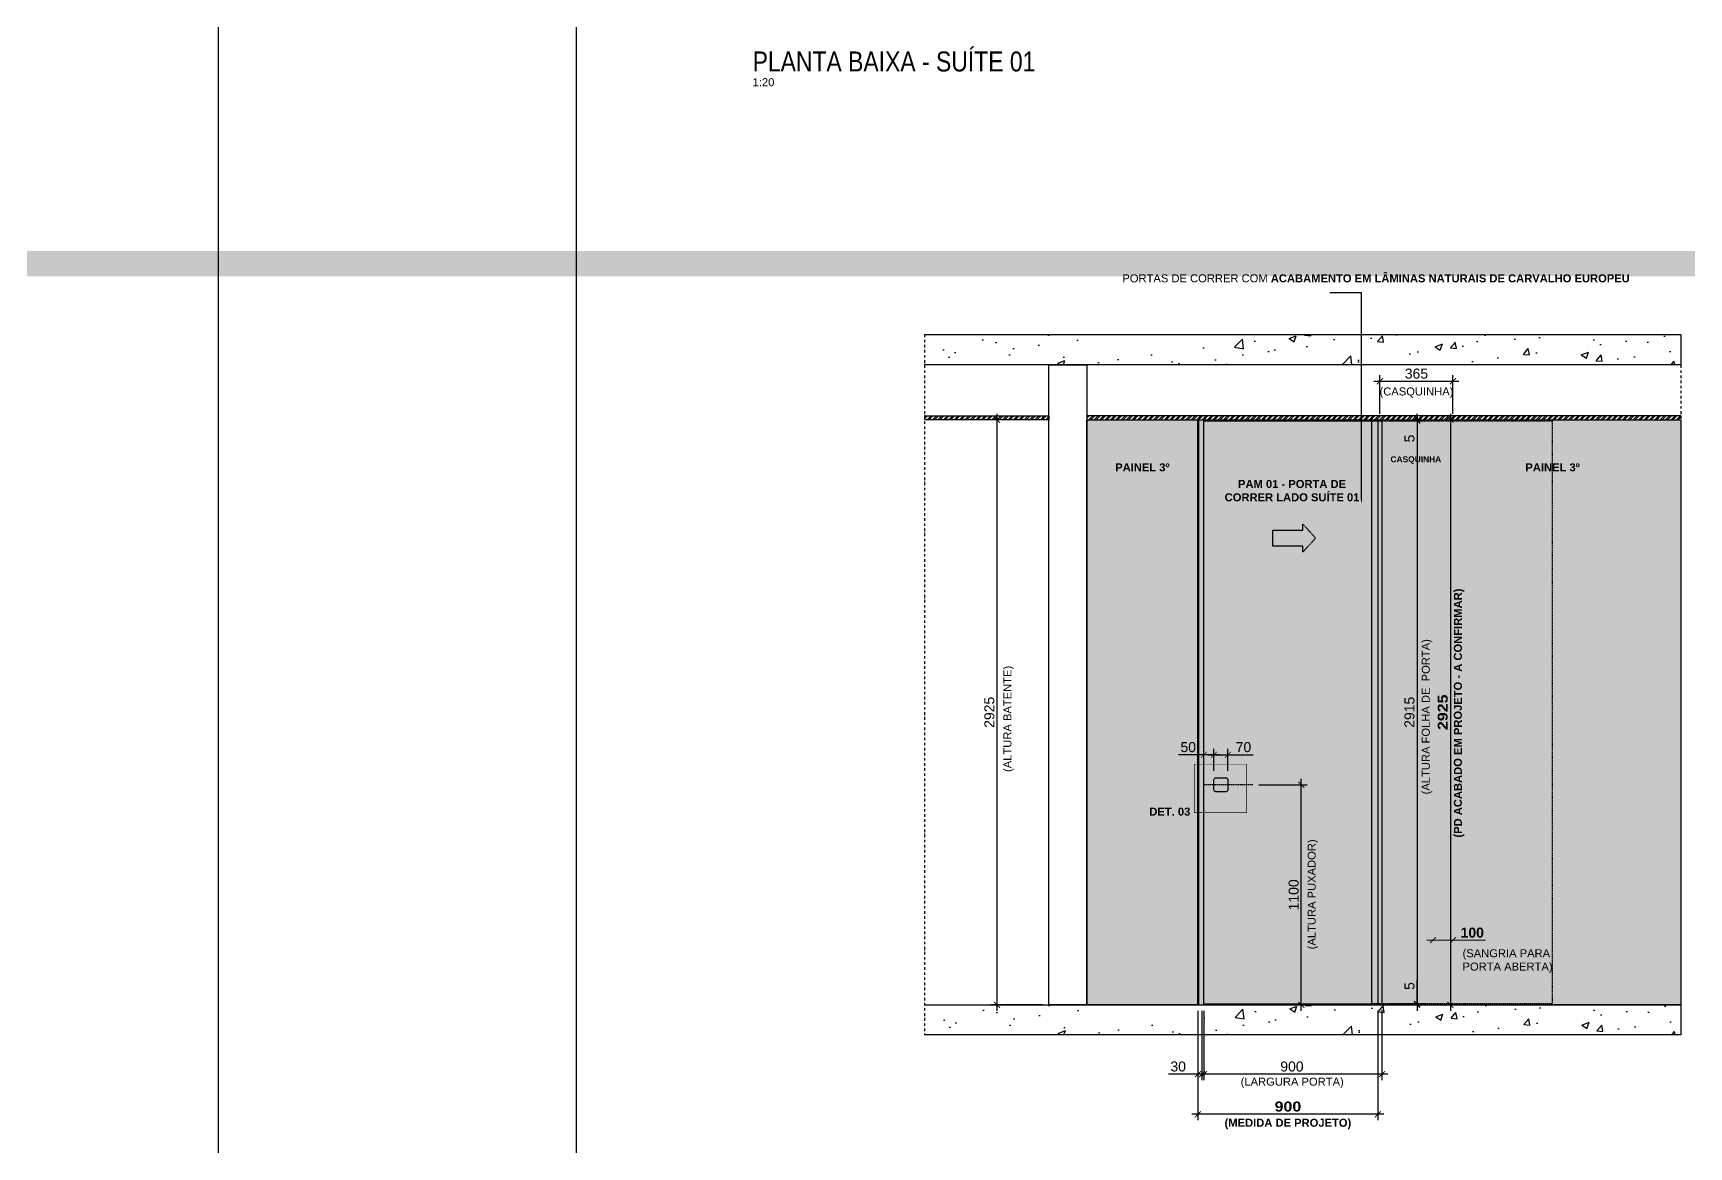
# Model space of a CAD drawing. Header units: millimetres. Extents: x -63251 to 507826, y 5339 to 217512.
# Drawn here: x 195213 to 203489, y 84765 to 90332 of the extents above; entities that cross this region are included whole.
import ezdxf
from ezdxf import colors
from ezdxf.entities.mleader import LeaderData, LeaderLine
from ezdxf.math import Vec2, Vec3

# ---------------------------------------------------------------- set-up
doc = ezdxf.new("R2010")
doc.units = ezdxf.units.MM
doc.header["$PDMODE"] = 3
doc.linetypes.add('TRAÇO 1-1', pattern=[9.525, 6.35, -3.175])
doc.linetypes.add('TRAÇO E PONTO 1-1', pattern=[25.4, 12.7, -6.35, 0, -6.35])
doc.layers.add('ARQ-COTA', color=12, linetype='Continuous', lineweight=9)
for name, color, linetype in [('COTAS', 9, 'Continuous'), ('DETALHE', 10, 'Continuous'), ('GESSO', 1, 'Continuous'), ('HACHURA', 21, 'Continuous'), ('MARCENARIA', 4, 'Continuous'), ('MARCENARIA . M', 4, 'Continuous'), ('PAREDE', 94, 'Continuous'), ('PROJEÇÃO', 8, 'Continuous'), ('TEXTO', 105, 'Continuous'), ('TEXTO TRAÇO PONTO', 105, 'TRAÇO E PONTO 1-1')]:
    doc.layers.add(name, color=color, linetype=linetype)
doc.styles.add('1-1', font='arial.ttf', dxfattribs={"height": 0.2})
doc.styles.add('MEDIDA OFICIAL', font='ariblk.ttf')
doc.styles.add('PADRÃO', font='arial.ttf')
doc.styles.add('PADRÃO NEGRITO', font='arialbd.ttf')
doc.styles.add('TITULO', font='swissck.ttf')
doc.dimstyles.new('1-20', dxfattribs={"dimscale": 20, "dimtxt": 2.5, "dimasz": 1.5, "dimexe": 1.5, "dimexo": 1.5, "dimtad": 1, "dimtxsty": 'PADRÃO', "dimblk": 'ARCHTICK', "dimcen": 2.5, "dimdle": 1.5, "dimclrd": 9, "dimclre": 9, "dimclrt": 6, "dimadec": 0, "dimazin": 0, "dimtfac": 1, "dimtmove": 0, "dimatfit": 3, "dimfxl": 1.25, "dimlwd": -1, "dimlwe": -1, "dimarcsym": 0})
doc.dimstyles.new('1-20 AZUL', dxfattribs={"dimscale": 20, "dimtxt": 2.5, "dimasz": 1.5, "dimexe": 1.5, "dimexo": 1.5, "dimtad": 1, "dimtxsty": 'PADRÃO NEGRITO', "dimblk": 'ARCHTICK', "dimcen": 2.5, "dimdle": 1.5, "dimclrd": 9, "dimclre": 9, "dimclrt": 170, "dimadec": 0, "dimazin": 0, "dimtfac": 1, "dimtmove": 0, "dimatfit": 3, "dimfxl": 1.25, "dimlwd": -1, "dimlwe": -1, "dimarcsym": 0})
doc.dimstyles.new('Med. Ofic.1-20', dxfattribs={"dimscale": 20, "dimtxt": 2.5, "dimasz": 1.5, "dimexe": 1.5, "dimexo": 1.5, "dimtad": 1, "dimtxsty": 'MEDIDA OFICIAL', "dimblk": 'ARCHTICK', "dimcen": 2.5, "dimdle": 1.5, "dimclrd": 9, "dimclre": 9, "dimclrt": 10, "dimadec": 0, "dimazin": 0, "dimtfac": 1, "dimtmove": 0, "dimatfit": 3, "dimfxl": 1.25, "dimlwd": -1, "dimlwe": -1, "dimarcsym": 0})
pattern_1 = [(45, (-84068.155, 22222.918), (-13.4703842, 13.4703842), []), (45, (-84059.175, 22222.918), (-13.4703842, 13.4703842), [])]

# ---------------------------------------------------------------- blocks, each defined once
blk = doc.blocks.new('_ArchTick')
at = {"color": 0, "linetype": 'ByBlock', "const_width": 0.15}
blk.add_lwpolyline([(-0.5, -0.5), (0.5, 0.5)], dxfattribs=at)
blk = doc.blocks.new('*D2224')
at = {"layer": 'Defpoints', "color": 0, "transparency": 16777216}
for p in [(201965.2, 85479.6), (201965.2, 85474.6), (202130.9, 85479.6)]:
    blk.add_point(p, dxfattribs=at)
at = {"layer": 'MARCENARIA . M', "color": 9, "transparency": 16777216}
for p, q in [((202130.9, 85479.6), (202130.9, 85597.8)), ((201995.2, 85479.6), (202160.9, 85479.6)), ((201995.2, 85474.6), (202160.9, 85474.6)), ((202130.9, 85474.6), (202130.9, 85479.6)), ((202130.9, 85474.6), (202130.9, 85444.6))]:
    blk.add_line(p, q, dxfattribs=at)
at = {"layer": 'MARCENARIA . M', "color": 9, "transparency": 16777216, "xscale": 30, "yscale": 30, "zscale": 30}
for p, rotation in [((202130.9, 85479.6), 270), ((202130.9, 85474.6), 90)]:
    blk.add_blockref('_ArchTick', p, dxfattribs=dict(at, rotation=rotation))
at = {"layer": 'MARCENARIA . M', "color": 6, "transparency": 16777216, "insert": (202093, 85568.7), "char_height": 50, "attachment_point": 5, "rotation": 90, "style": 'PADRÃO'}
blk.add_mtext('5', dxfattribs=at)
blk = doc.blocks.new('*D2203')
at = {"layer": 'Defpoints', "color": 0, "transparency": 16777216}
for p in [(200290.2, 88399.6), (200031.1, 85474.6), (200290.2, 85474.6)]:
    blk.add_point(p, dxfattribs=at)
at = {"layer": 'MARCENARIA . M', "color": 9, "transparency": 16777216}
for p, q in [((200260.2, 88399.6), (200001.1, 88399.6)), ((200031.1, 88429.6), (200031.1, 85444.6)), ((200260.2, 85474.6), (200001.1, 85474.6))]:
    blk.add_line(p, q, dxfattribs=at)
at = {"layer": 'MARCENARIA . M', "color": 9, "transparency": 16777216, "xscale": 30, "yscale": 30, "zscale": 30}
for p, rotation in [((200031.1, 88399.6), 90), ((200031.1, 85474.6), 270)]:
    blk.add_blockref('_ArchTick', p, dxfattribs=dict(at, rotation=rotation))
at = {"layer": 'MARCENARIA . M', "color": 6, "transparency": 16777216, "insert": (199993.1, 86937.1), "char_height": 50, "attachment_point": 5, "rotation": 90, "style": 'PADRÃO'}
blk.add_mtext('2925', dxfattribs=at)
blk = doc.blocks.new('*D2204')
at = {"layer": 'Defpoints', "color": 0, "transparency": 16777216}
for p in [(201055.2, 85474.6), (201955.2, 85479.6), (201055.2, 85128.3)]:
    blk.add_point(p, dxfattribs=at)
at = {"layer": 'MARCENARIA . M', "color": 9, "transparency": 16777216}
for p, q in [((201055.2, 85444.6), (201055.2, 85098.3)), ((201955.2, 85449.6), (201955.2, 85098.3)), ((201985.2, 85128.3), (201025.2, 85128.3))]:
    blk.add_line(p, q, dxfattribs=at)
at = {"layer": 'MARCENARIA . M', "color": 9, "transparency": 16777216, "xscale": 30, "yscale": 30, "zscale": 30, "rotation": 180}
blk.add_blockref('_ArchTick', (201055.2, 85128.3), dxfattribs=at)
at = {"layer": 'MARCENARIA . M', "color": 9, "transparency": 16777216, "xscale": 30, "yscale": 30, "zscale": 30}
blk.add_blockref('_ArchTick', (201955.2, 85128.3), dxfattribs=at)
at = {"layer": 'MARCENARIA . M', "color": 6, "transparency": 16777216, "insert": (201505.2, 85166.4), "char_height": 50, "attachment_point": 5, "style": 'PADRÃO'}
blk.add_mtext('900', dxfattribs=at)
blk = doc.blocks.new('*D2205')
at = {"layer": 'Defpoints', "color": 0, "transparency": 16777216}
for p in [(201035.2, 85474.6), (201065.2, 85474.6), (201035.2, 85128.3)]:
    blk.add_point(p, dxfattribs=at)
at = {"layer": 'MARCENARIA . M', "color": 9, "transparency": 16777216}
for p, q in [((201035.2, 85444.6), (201035.2, 85098.3)), ((201065.2, 85444.6), (201065.2, 85098.3)), ((201035.2, 85128.3), (200888.4, 85128.3)), ((201095.2, 85128.3), (201035.2, 85128.3))]:
    blk.add_line(p, q, dxfattribs=at)
at = {"layer": 'MARCENARIA . M', "color": 9, "transparency": 16777216, "xscale": 30, "yscale": 30, "zscale": 30, "rotation": 180}
blk.add_blockref('_ArchTick', (201035.2, 85128.3), dxfattribs=at)
at = {"layer": 'MARCENARIA . M', "color": 9, "transparency": 16777216, "xscale": 30, "yscale": 30, "zscale": 30}
blk.add_blockref('_ArchTick', (201065.2, 85128.3), dxfattribs=at)
at = {"layer": 'MARCENARIA . M', "color": 6, "transparency": 16777216, "insert": (200936.6, 85166.4), "char_height": 50, "attachment_point": 5, "style": 'PADRÃO'}
blk.add_mtext('30', dxfattribs=at)
blk = doc.blocks.new('*D2206')
at = {"layer": 'COTAS', "color": 9, "ltscale": 0.4, "transparency": 16777216}
for p, q in [((201035.2, 85444.6), (201035.2, 84897.7)), ((201935.2, 85444.6), (201935.2, 84897.7))]:
    blk.add_line(p, q, dxfattribs=at)
at = {"layer": 'COTAS', "color": 9, "linetype": 'Continuous', "ltscale": 0.4, "transparency": 16777216}
blk.add_line((201965.2, 84927.7), (201005.2, 84927.7), dxfattribs=at)
at = {"layer": 'Defpoints', "color": 0, "ltscale": 0.4, "transparency": 16777216}
for p in [(201035.2, 85474.6), (201935.2, 85474.6), (201035.2, 84927.7)]:
    blk.add_point(p, dxfattribs=at)
at = {"layer": 'COTAS', "color": 9, "ltscale": 0.4, "transparency": 16777216, "xscale": 30, "yscale": 30, "zscale": 30, "rotation": 180}
blk.add_blockref('_ArchTick', (201035.2, 84927.7), dxfattribs=at)
at = {"layer": 'COTAS', "color": 9, "ltscale": 0.4, "transparency": 16777216, "xscale": 30, "yscale": 30, "zscale": 30}
blk.add_blockref('_ArchTick', (201935.2, 84927.7), dxfattribs=at)
at = {"layer": 'COTAS', "color": 10, "ltscale": 0.4, "transparency": 16777216, "insert": (201485.2, 84966), "char_height": 50, "attachment_point": 5, "style": 'MEDIDA OFICIAL'}
blk.add_mtext('900', dxfattribs=at)
blk = doc.blocks.new('*D2207')
at = {"layer": 'Defpoints', "color": 0, "transparency": 16777216}
for p in [(202000.2, 88399.6), (202000.2, 88394.6), (202130.9, 88394.6)]:
    blk.add_point(p, dxfattribs=at)
at = {"layer": 'MARCENARIA . M', "color": 9, "transparency": 16777216}
for p, q in [((202030.2, 88399.6), (202160.9, 88399.6)), ((202030.2, 88394.6), (202160.9, 88394.6)), ((202130.9, 88399.6), (202130.9, 88429.6)), ((202130.9, 88399.6), (202130.9, 88394.6)), ((202130.9, 88394.6), (202130.9, 88276.5))]:
    blk.add_line(p, q, dxfattribs=at)
at = {"layer": 'MARCENARIA . M', "color": 9, "transparency": 16777216, "xscale": 30, "yscale": 30, "zscale": 30}
for p, rotation in [((202130.9, 88399.6), 270), ((202130.9, 88394.6), 90)]:
    blk.add_blockref('_ArchTick', p, dxfattribs=dict(at, rotation=rotation))
at = {"layer": 'MARCENARIA . M', "color": 6, "transparency": 16777216, "insert": (202093, 88305.6), "char_height": 50, "attachment_point": 5, "rotation": 90, "style": 'PADRÃO'}
blk.add_mtext('5', dxfattribs=at)
blk = doc.blocks.new('*D2208')
at = {"layer": 'Defpoints', "color": 0, "transparency": 16777216}
for p in [(201965.2, 88394.6), (201965.2, 85479.6), (202130.9, 85479.6)]:
    blk.add_point(p, dxfattribs=at)
at = {"layer": 'MARCENARIA . M', "color": 9, "transparency": 16777216}
for p, q in [((201995.2, 88394.6), (202160.9, 88394.6)), ((202130.9, 88424.6), (202130.9, 85449.6)), ((201995.2, 85479.6), (202160.9, 85479.6))]:
    blk.add_line(p, q, dxfattribs=at)
at = {"layer": 'MARCENARIA . M', "color": 9, "transparency": 16777216, "xscale": 30, "yscale": 30, "zscale": 30}
for p, rotation in [((202130.9, 88394.6), 90), ((202130.9, 85479.6), 270)]:
    blk.add_blockref('_ArchTick', p, dxfattribs=dict(at, rotation=rotation))
at = {"layer": 'MARCENARIA . M', "color": 6, "transparency": 16777216, "insert": (202092.9, 86937.1), "char_height": 50, "attachment_point": 5, "rotation": 90, "style": 'PADRÃO'}
blk.add_mtext('2915', dxfattribs=at)
blk = doc.blocks.new('*D2214')
at = {"layer": 'Defpoints', "color": 0, "transparency": 16777216}
for p in [(202310.2, 88591.6), (201945.2, 88399.6), (202310.2, 88399.6)]:
    blk.add_point(p, dxfattribs=at)
at = {"layer": 'MARCENARIA . M', "color": 9, "transparency": 16777216}
for p, q in [((201915.2, 88591.6), (202340.2, 88591.6)), ((201945.2, 88429.6), (201945.2, 88621.6)), ((202310.2, 88429.6), (202310.2, 88621.6))]:
    blk.add_line(p, q, dxfattribs=at)
at = {"layer": 'MARCENARIA . M', "color": 9, "transparency": 16777216, "xscale": 30, "yscale": 30, "zscale": 30, "rotation": 180}
blk.add_blockref('_ArchTick', (201945.2, 88591.6), dxfattribs=at)
at = {"layer": 'MARCENARIA . M', "color": 9, "transparency": 16777216, "xscale": 30, "yscale": 30, "zscale": 30}
blk.add_blockref('_ArchTick', (202310.2, 88591.6), dxfattribs=at)
at = {"layer": 'MARCENARIA . M', "color": 6, "transparency": 16777216, "insert": (202127.7, 88629.7), "char_height": 50, "attachment_point": 5, "style": 'PADRÃO'}
blk.add_mtext('365', dxfattribs=at)
blk = doc.blocks.new('*D2225')
at = {"layer": 'COTAS', "color": 9, "ltscale": 0.4, "transparency": 16777216}
for p, q in [((202030.2, 88399.6), (202327.5, 88399.6)), ((202030.2, 85474.6), (202327.5, 85474.6))]:
    blk.add_line(p, q, dxfattribs=at)
at = {"layer": 'COTAS', "color": 9, "linetype": 'Continuous', "ltscale": 0.4, "transparency": 16777216}
blk.add_line((202297.5, 88429.6), (202297.5, 85444.6), dxfattribs=at)
at = {"layer": 'Defpoints', "color": 0, "ltscale": 0.4, "transparency": 16777216}
for p in [(202000.2, 88399.6), (202000.2, 85474.6), (202297.5, 85474.6)]:
    blk.add_point(p, dxfattribs=at)
at = {"layer": 'COTAS', "color": 9, "ltscale": 0.4, "transparency": 16777216, "xscale": 30, "yscale": 30, "zscale": 30}
for p, rotation in [((202297.5, 88399.6), 90), ((202297.5, 85474.6), 270)]:
    blk.add_blockref('_ArchTick', p, dxfattribs=dict(at, rotation=rotation))
at = {"layer": 'COTAS', "color": 10, "ltscale": 0.4, "transparency": 16777216, "insert": (202259.2, 86937.1), "char_height": 50, "attachment_point": 5, "rotation": 90, "style": 'MEDIDA OFICIAL'}
blk.add_mtext('2925', dxfattribs=at)
blk = doc.blocks.new('*D2226')
at = {"layer": 'Defpoints', "color": 0, "transparency": 16777216}
for p in [(201309.6, 86574.6), (201552, 86574.6), (201407.2, 85474.6)]:
    blk.add_point(p, dxfattribs=at)
at = {"layer": 'PAREDE', "color": 9, "transparency": 16777216}
for p, q in [((201339.6, 86574.6), (201582, 86574.6)), ((201552, 85444.6), (201552, 86604.6)), ((201437.2, 85474.6), (201582, 85474.6))]:
    blk.add_line(p, q, dxfattribs=at)
at = {"layer": 'PAREDE', "color": 9, "transparency": 16777216, "xscale": 30, "yscale": 30, "zscale": 30}
for p, rotation in [((201552, 86574.6), 90), ((201552, 85474.6), 270)]:
    blk.add_blockref('_ArchTick', p, dxfattribs=dict(at, rotation=rotation))
at = {"layer": 'PAREDE', "color": 6, "transparency": 16777216, "insert": (201514, 86024.6), "char_height": 50, "attachment_point": 5, "rotation": 90, "style": 'PADRÃO'}
blk.add_mtext('1100', dxfattribs=at)
blk = doc.blocks.new('*D2227')
at = {"layer": 'Defpoints', "color": 0, "transparency": 16777216}
for p in [(201185.2, 86724.6), (201115.2, 86614.6), (201185.2, 86614.6)]:
    blk.add_point(p, dxfattribs=at)
at = {"layer": 'PAREDE', "color": 9, "transparency": 16777216}
for p, q in [((201115.2, 86644.6), (201115.2, 86754.6)), ((201185.2, 86644.6), (201185.2, 86754.6)), ((201085.2, 86724.6), (201185.2, 86724.6)), ((201185.2, 86724.6), (201311.3, 86724.6))]:
    blk.add_line(p, q, dxfattribs=at)
at = {"layer": 'PAREDE', "color": 9, "transparency": 16777216, "xscale": 30, "yscale": 30, "zscale": 30, "rotation": 180}
blk.add_blockref('_ArchTick', (201115.2, 86724.6), dxfattribs=at)
at = {"layer": 'PAREDE', "color": 9, "transparency": 16777216, "xscale": 30, "yscale": 30, "zscale": 30}
blk.add_blockref('_ArchTick', (201185.2, 86724.6), dxfattribs=at)
at = {"layer": 'PAREDE', "color": 6, "transparency": 16777216, "insert": (201263.2, 86762.7), "char_height": 50, "attachment_point": 5, "style": 'PADRÃO'}
blk.add_mtext('70', dxfattribs=at)
blk = doc.blocks.new('*D2228')
at = {"layer": 'Defpoints', "color": 0, "transparency": 16777216}
for p in [(201065.2, 86724.6), (201065.2, 86574.6), (201115.2, 86614.6)]:
    blk.add_point(p, dxfattribs=at)
at = {"layer": 'PAREDE', "color": 9, "transparency": 16777216}
for p, q in [((201065.2, 86604.6), (201065.2, 86754.6)), ((201115.2, 86644.6), (201115.2, 86754.6)), ((201065.2, 86724.6), (200938.8, 86724.6)), ((201145.2, 86724.6), (201065.2, 86724.6))]:
    blk.add_line(p, q, dxfattribs=at)
at = {"layer": 'PAREDE', "color": 9, "transparency": 16777216, "xscale": 30, "yscale": 30, "zscale": 30, "rotation": 180}
blk.add_blockref('_ArchTick', (201065.2, 86724.6), dxfattribs=at)
at = {"layer": 'PAREDE', "color": 9, "transparency": 16777216, "xscale": 30, "yscale": 30, "zscale": 30}
blk.add_blockref('_ArchTick', (201115.2, 86724.6), dxfattribs=at)
at = {"layer": 'PAREDE', "color": 6, "transparency": 16777216, "insert": (200987, 86762.7), "char_height": 50, "attachment_point": 5, "style": 'PADRÃO'}
blk.add_mtext('50', dxfattribs=at)
blk = doc.blocks.new('*D2235')
at = {"layer": 'ARQ-COTA', "color": 9, "transparency": 16777216}
for p, q in [((202180.2, 85797.4), (202310.2, 85797.4)), ((202310.2, 85797.4), (202472.8, 85797.4))]:
    blk.add_line(p, q, dxfattribs=at)
at = {"layer": 'Defpoints', "color": 0, "transparency": 16777216}
for p in [(202210.2, 85797.4), (202310.2, 85797.4), (202310.2, 85797.4)]:
    blk.add_point(p, dxfattribs=at)
at = {"layer": 'ARQ-COTA', "color": 9, "transparency": 16777216, "xscale": 30, "yscale": 30, "zscale": 30, "rotation": 180}
blk.add_blockref('_ArchTick', (202210.2, 85797.4), dxfattribs=at)
at = {"layer": 'ARQ-COTA', "color": 9, "transparency": 16777216, "xscale": 30, "yscale": 30, "zscale": 30}
blk.add_blockref('_ArchTick', (202310.2, 85797.4), dxfattribs=at)
at = {"layer": 'ARQ-COTA', "color": 170, "transparency": 16777216, "insert": (202406.5, 85835.4), "char_height": 50, "attachment_point": 5, "style": 'PADRÃO NEGRITO'}
blk.add_mtext('100', dxfattribs=at)

msp = doc.modelspace()

# ---------------------------------------------------------------- hatches: boundary and pattern name
at = {"layer": 'HACHURA', "true_color": 0xba9673}
h = msp.add_hatch(color=33, dxfattribs=at)
h.dxf.hatch_style = 1
h.paths.add_polyline_path([(201065.217, 88394.639), (201955.217, 88394.639), (201955.217, 85479.639), (201065.217, 85479.639)])
h.paths.add_polyline_path([(201035.217, 88399.639), (201065.217, 88399.639), (201065.217, 85474.639), (201035.217, 85474.639)])
h = msp.add_hatch(color=33, dxfattribs=at)
h.dxf.hatch_style = 1
h.paths.add_polyline_path([(201905.217, 85474.639), (201935.217, 85474.639), (201935.217, 88399.639), (201905.217, 88399.639)])
at = {"layer": 'HACHURA'}
h = msp.add_hatch(dxfattribs=at)
h.set_pattern_fill('AR-CONC', color=21, scale=2)
h.set_pattern_definition([(50, (155928.75, 62772.5), (364.3693, -31.8782), [38.1, -419.1]), (355, (155928.75, 62772.5), (-70.4868, 382.1137), [30.48, -335.2812]), (100.45144, (155959.1, 62769.85), (293.8825, 350.2355), [32.38, -356.1805]), (46.1842, (155928.75, 62874.1), (542.158, -84.0847), [57.15, -628.65]), (96.6356, (155973.93, 62867.1), (474.8083, 494.852), [48.57, -534.271]), (351.1842, (155928.75, 62874.1), (474.808, 494.852), [45.72, -502.9195]), (21, (155979.55, 62848.7), (303.2288, -204.5304), [38.1, -419.1]), (326, (155979.55, 62848.7), (123.604, 368.376), [30.48, -335.28]), (71.45144, (156004.8, 62831.67), (426.8328, 163.8455), [32.38, -356.18]), (37.5, (155928.75, 62772.51), (6.1772, 169.11008), [0, -331.216, 0, -340.36, 0, -336.55]), (7.5, (155928.75, 62772.51), (133.6393, 200.36115), [0, -194.056, 0, -323.596, 0, -128.27]), (327.5, (155815.46, 62772.51), (271.1812, -11.4575), [0, -127, 0, -396.24, 0, -525.78]), (317.5, (155764.66, 62772.5), (296.2584, 50.853), [0, -165.1, 0, -263.144, 0, -373.38])])
h.paths.add_polyline_path([(199668.654, 85324.639), (199668.654, 85474.639), (203449.872, 85474.639), (203449.872, 85324.639)])
at = {"layer": 'PROJEÇÃO', "linetype": 'TRAÇO 1-1'}
h = msp.add_hatch(dxfattribs=at)
h.set_pattern_fill('DOTS', color=8, scale=8)
h.set_pattern_definition([(0, (6574.917, -20481.006), (6.35, 12.7), [0, -12.7])])
h.paths.add_polyline_path([(201905.217, 85474.639), (203449.872, 85474.639), (203449.872, 88399.639), (201905.217, 88399.639)])

# ---------------------------------------------------------------- linework, layer by layer
at = {"layer": 'DETALHE', "linetype": 'TRAÇO 1-1', "ltscale": 0.4, "const_width": 3}
msp.add_lwpolyline([(201017.695, 86435.824), (201017.695, 86677.912), (201278.808, 86677.912), (201278.808, 86435.824)], close=True, dxfattribs=at)
at = {"layer": 'MARCENARIA', "color": 8}
msp.add_lwpolyline([(203449.872, 85474.639), (201905.217, 85474.639), (201905.217, 88399.639), (203449.872, 88399.639)], close=True, dxfattribs=at)
at = {"layer": 'MARCENARIA . M'}
for p, q in [((201065.217, 88394.639), (201955.217, 88394.639)), ((201065.217, 85479.639), (201955.217, 85479.639))]:
    msp.add_line(p, q, dxfattribs=at)
at = {"layer": 'MARCENARIA . M', "color": 3}
msp.add_lwpolyline([(196138.319, 96213.297), (196138.319, 77975.185), (173034.383, 77975.185), (173034.383, 96213.297)], close=True, dxfattribs=at)
at = {"layer": 'MARCENARIA . M'}
msp.add_lwpolyline([(201905.217, 88399.639), (201935.217, 88399.639), (201935.217, 85474.639), (201905.217, 85474.639)], close=True, dxfattribs=at)
msp.add_lwpolyline([(201175.217, 86539.639), (201125.217, 86539.639, -0.41421356), (201115.217, 86549.639), (201115.217, 86599.639, -0.41421356), (201125.217, 86609.639), (201175.217, 86609.639, -0.41421356), (201185.217, 86599.639), (201185.217, 86549.639, -0.41421356)], format="xyb", close=True, dxfattribs=at)
at = {"layer": 'PAREDE', "color": 10, "linetype": 'TRAÇO 1-1'}
msp.add_line((201309.599, 86574.639), (201065.217, 86574.639), dxfattribs=at)
at = {"layer": 'PAREDE'}
msp.add_lwpolyline([(199668.654, 85474.639), (203449.872, 85474.639), (203449.872, 85324.639), (199668.654, 85324.639)], dxfattribs=at)
at = {"layer": 'PROJEÇÃO', "color": 1, "linetype": 'TRAÇO 1-1', "ltscale": 0.5}
msp.add_lwpolyline([(201559.753, 87737.968), (201559.753, 87767.968), (201409.666, 87767.968), (201409.666, 87847.968), (201559.753, 87847.968), (201559.753, 87877.968), (201623.753, 87807.968)], close=True, dxfattribs=at)

# ---------------------------------------------------------------- texts
at = {"layer": 'COTAS', "color": 10, "insert": (202366.79, 86933.125), "char_height": 40, "width": 1350, "attachment_point": 8, "rotation": 90, "style": 'PADRÃO NEGRITO'}
msp.add_mtext('(PD ACABADO EM PROJETO - A CONFIRMAR)', dxfattribs=at)
at = {"layer": 'COTAS', "color": 6, "char_height": 40, "rotation": 90, "style": 'PADRÃO'}
for s, insert, width, attachment_point in [('(ALTURA FOLHA DE  PORTA)', (202154.24, 86914.824), 1350, 2), ('(ALTURA BATENTE)', (200115.223, 86904.241), 1534.01745, 8), ('(ALTURA PUXADOR)', (201636.007, 86027.139), 1350, 8)]:
    msp.add_mtext(s, dxfattribs=dict(at, insert=insert, width=width, attachment_point=attachment_point))
at = {"layer": 'COTAS', "color": 6, "insert": (202585.037, 85752.603), "char_height": 40, "width": 454.22747, "attachment_point": 2, "style": 'PADRÃO', "bg_fill": 1, "box_fill_scale": 1.5, "bg_fill_color": 254, "bg_fill_transparency": 0}
msp.add_mtext('\\pxql,t6;{\\C170;(SANGRIA PARA PORTA ABERTA)}', dxfattribs=at)
at = {"layer": 'COTAS', "color": 6, "insert": (201506.665, 85110.755), "char_height": 40, "width": 1298, "attachment_point": 2, "style": 'PADRÃO'}
msp.add_mtext('(LARGURA PORTA)', dxfattribs=at)
at = {"layer": 'COTAS', "color": 10, "insert": (201485.217, 84905.361), "char_height": 40, "width": 1350, "attachment_point": 2, "style": 'PADRÃO NEGRITO'}
msp.add_mtext('(MEDIDA DE PROJETO)', dxfattribs=at)
at = {"layer": 'DETALHE', "color": 105, "insert": (200997.35, 86460.634), "char_height": 40, "width": 203.41444, "attachment_point": 3, "style": 'PADRÃO', "bg_fill": 1, "box_fill_scale": 1.2, "bg_fill_color": 50, "bg_fill_transparency": 0}
msp.add_mtext('{\\fArial|b1|i0|c0|p34;DET. 03}', dxfattribs=at)
at = {"layer": 'TEXTO', "color": 1, "insert": (198809.714, 90138.645), "char_height": 100, "width": 2200.61002, "attachment_point": 7, "style": 'TITULO'}
msp.add_mtext('PLANTA BAIXA - SUÍTE 01', dxfattribs=at)
at = {"layer": 'TEXTO', "insert": (198809.714, 90106.645), "char_height": 40, "width": 480, "attachment_point": 1, "style": 'PADRÃO'}
msp.add_mtext('1:20', dxfattribs=at)

# ---------------------------------------------------------------- dimensions: what is measured, and where the dimension line sits
at = {"layer": 'ARQ-COTA'}
dim = msp.add_linear_dim(base=(202310.217, 85797.354), p1=(202210.217, 85797.354), p2=(202310.217, 85797.354), dimstyle='1-20 AZUL', dxfattribs=at)
dim.commit()
dim.dimension.update_dxf_attribs({"geometry": '*D2235', "text_midpoint": (202406.503, 85835.382)})
at = {"layer": 'COTAS', "color": 7, "ltscale": 0.4, "true_color": 0xededed}
dim = msp.add_linear_dim(base=(201035.217, 84927.675), p1=(201935.217, 85474.639), p2=(201035.217, 85474.639), angle=180, dimstyle='Med. Ofic.1-20', dxfattribs=at)
dim.commit()
dim.dimension.update_dxf_attribs({"geometry": '*D2206', "text_midpoint": (201485.217, 84966.028)})
at = {"layer": 'MARCENARIA . M', "color": 2}
for base, p1, p2, angle, picture, middle in [((202130.937, 85479.639), (201965.216, 85474.639), (201965.216, 85479.639), 90, '*D2224', (202130.937, 85568.715)), ((201035.217, 85128.344), (201065.217, 85474.639), (201035.217, 85474.639), 180, '*D2205', (200936.564, 85128.344))]:
    dim = msp.add_linear_dim(base=base, p1=p1, p2=p2, angle=angle, dimstyle='1-20', dxfattribs=at)
    dim.commit()
    dim.dimension.update_dxf_attribs({"geometry": picture, "text_midpoint": middle, "dimtype": 160})
dim = msp.add_linear_dim(base=(201055.217, 85128.344), p1=(201955.217, 85479.639), p2=(201055.217, 85474.639), angle=180, dimstyle='1-20', dxfattribs=at)
dim.commit()
dim.dimension.update_dxf_attribs({"geometry": '*D2204', "text_midpoint": (201505.217, 85166.372)})
at = {"layer": 'PAREDE', "color": 2}
for base, p2, picture, middle in [((201065.217, 86724.639), (201065.217, 86574.639), '*D2228', (200986.99, 86762.668)), ((201185.217, 86724.639), (201185.217, 86614.639), '*D2227', (201263.239, 86762.668))]:
    dim = msp.add_linear_dim(base=base, p1=(201115.217, 86614.639), p2=p2, angle=180, dimstyle='1-20', dxfattribs=at)
    dim.commit()
    dim.dimension.update_dxf_attribs({"geometry": picture, "text_midpoint": middle})
at = {"layer": 'PAREDE', "color": 6}
dim = msp.add_linear_dim(base=(201552.002, 86574.639), p1=(201407.182, 85474.639), p2=(201309.599, 86574.639), angle=90, dimstyle='1-20', dxfattribs=at)
dim.commit()
dim.dimension.update_dxf_attribs({"geometry": '*D2226', "text_midpoint": (201513.973, 86024.639)})

# ---------------------------------------------------------------- leaders
at = {"layer": 'COTAS'}
ml = msp.add_multileader_mtext('Standard', dxfattribs=at)
ml.set_content('PORTAS DE CORRER COM {\\fArial|b1|i0|c0|p34;\\C10;ACABAMENTO} {\\fArial|b1|i0|c0|p34;EM LÂMINAS NATURAIS DE CARVALHO EUROPEU}', color=105, style='1-1')
ml.set_leader_properties(color=256, linetype='ByLayer', lineweight=-1)
ml.build(insert=Vec2(0, 0))
ml.multileader.update_dxf_attribs({"text_left_attachment_type": 2, "text_right_attachment_type": 2, "dogleg_length": 0.36, "arrow_head_size": 20, "scale": 200})
ctx = ml.context
ctx.base_point, ctx.scale, ctx.char_height, ctx.arrow_head_size, ctx.landing_gap_size, ctx.plane_origin = Vec3(146400.181, 89033.394), 200, 40, 20, 40, Vec3(148021.144, 88476.225)
ctx.left_attachment, ctx.right_attachment = 2, 2
notes = []
notes.append((ctx, [(0, (1, 1, 0), (147636.001, 89033.394), (-1, 0), 158.522, [(0, [(147636.001, 87980.61)], 0, [])])]))
ctx.mtext.insert, ctx.mtext.width, ctx.mtext.flow_direction = Vec3(146440.181, 89126.282), 1043.40574, 5
ml = msp.add_multileader_mtext('Standard', dxfattribs=at)
ml.set_content('BATENTE COM {\\fArial|b1|i0|c0|p34;\\C10;ACABAMENTO} {\\fArial|b1|i0|c0|p34;EM LÂMINAS NATURAIS DE CARVALHO EUROPEU}', color=105, style='1-1')
ml.set_leader_properties(color=256, linetype='ByLayer', lineweight=-1)
ml.build(insert=Vec2(0, 0))
ml.multileader.update_dxf_attribs({"text_left_attachment_type": 2, "text_right_attachment_type": 2, "dogleg_length": 0.36, "arrow_head_size": 20, "scale": 200})
ctx = ml.context
ctx.base_point, ctx.scale, ctx.char_height, ctx.arrow_head_size, ctx.landing_gap_size, ctx.plane_origin = Vec3(149390.382, 89033.394), 200, 40, 20, 40, Vec3(150991.618, 88604.657)
ctx.left_attachment, ctx.right_attachment = 2, 2
notes.append((ctx, [(0, (1, 1, 0), (150606.476, 89033.394), (-1, 0), 158.522, [(0, [(150606.476, 88109.042)], 0, [])])]))
ctx.mtext.insert, ctx.mtext.width, ctx.mtext.flow_direction = Vec3(149430.382, 89126.268), 1043.40574, 5
ml = msp.add_multileader_mtext('Standard', dxfattribs=at)
ml.set_content('PAINEL FIXO COM {\\fArial|b1|i0|c0|p34;\\C10;ACABAMENTO} {\\fArial|b1|i0|c0|p34;EM LÂMINAS NATURAIS DE CARVALHO EUROPEU}', color=105, style='1-1')
ml.set_leader_properties(color=256, linetype='ByLayer', lineweight=-1)
ml.build(insert=Vec2(0, 0))
ml.multileader.update_dxf_attribs({"text_left_attachment_type": 2, "text_right_attachment_type": 2, "dogleg_length": 0.36, "arrow_head_size": 20, "scale": 200})
ctx = ml.context
ctx.base_point, ctx.scale, ctx.char_height, ctx.arrow_head_size, ctx.landing_gap_size, ctx.plane_origin = Vec3(180791.524, 89004.659), 200, 40, 20, 40, Vec3(182412.487, 88390.679)
ctx.left_attachment, ctx.right_attachment = 2, 2
notes.append((ctx, [(1, (1, 1, 0), (180628.002, 89004.659), (1, 0), 163.522, [(0, [(180628.002, 88048.339)], 0, [])])]))
ctx.mtext.insert, ctx.mtext.width, ctx.mtext.flow_direction = Vec3(180831.524, 89097.533), 1043.40574, 5
ml = msp.add_multileader_mtext('Standard', dxfattribs=at)
ml.set_content('PORTAS DE CORRER COM {\\fArial|b1|i0|c0|p34;\\C10;ACABAMENTO} {\\fArial|b1|i0|c0|p34;EM LÂMINAS NATURAIS DE CARVALHO EUROPEU}', color=105, style='1-1')
ml.set_leader_properties(color=256, linetype='ByLayer', lineweight=-1)
ml.build(insert=Vec2(0, 0))
ml.multileader.update_dxf_attribs({"text_left_attachment_type": 2, "text_right_attachment_type": 2, "dogleg_length": 0.36, "arrow_head_size": 20, "scale": 200})
ctx = ml.context
ctx.base_point, ctx.scale, ctx.char_height, ctx.arrow_head_size, ctx.landing_gap_size, ctx.plane_origin = Vec3(191165.011, 89004.659), 200, 40, 20, 40, Vec3(192785.974, 88390.679)
ctx.left_attachment, ctx.right_attachment = 2, 2
notes.append((ctx, [(1, (1, 1, 0), (191001.489, 89004.659), (1, 0), 163.522, [(0, [(191001.489, 88048.339)], 0, [])])]))
ctx.mtext.insert, ctx.mtext.width, ctx.mtext.flow_direction = Vec3(191205.011, 89097.546), 1043.40574, 5
for ctx, leaders in notes:
    for number, flags, end, landing, length, lines in leaders:
        leader = LeaderData()
        leader.index, (leader.has_last_leader_line, leader.has_dogleg_vector, leader.attachment_direction) = number, flags
        leader.last_leader_point, leader.dogleg_vector, leader.dogleg_length = Vec3(end), Vec3(landing), length
        for number, points, colour, breaks in lines:
            line = LeaderLine()
            line.index, line.vertices, line.color, line.breaks = number, Vec3.list(points), colors.encode_raw_color(colour), breaks
            leader.lines.append(line)
        ctx.leaders.append(leader)

# ---------------------------------------------------------------- next in the draw order: leaders
ml = msp.add_multileader_mtext('Standard', dxfattribs=at)
ml.set_content('{\\fArial|b1|i0|c0|p34;\\C10;ATENÇÃO PARKET!\\P}RODATETO COM LINHA DE SOMBRA DE 20 mm NO ENCONTRO COM O FORRO', color=105, style='1-1')
ml.set_leader_properties(color=256, linetype='ByLayer', lineweight=-1)
ml.build(insert=Vec2(0, 0))
ml.multileader.update_dxf_attribs({"text_left_attachment_type": 2, "text_right_attachment_type": 2, "dogleg_length": 0.36, "arrow_head_size": 15, "scale": 200})
ctx = ml.context
ctx.base_point, ctx.scale, ctx.char_height, ctx.arrow_head_size, ctx.landing_gap_size, ctx.plane_origin = Vec3(160569.394, 89106.68), 200, 40, 15, 10, Vec3(160726.905, 88723.85)
ctx.left_attachment, ctx.right_attachment = 2, 2
notes = []
notes.append((ctx, [(0, (1, 1, 0), (160425.106, 89106.68), (1, 0), 144.288, [(0, [(160425.106, 88107.904)], 0, [])])]))
ctx.mtext.insert, ctx.mtext.width, ctx.mtext.flow_direction = Vec3(160579.394, 89232.669), 858.66662, 5
ctx.mtext.has_bg_fill, ctx.mtext.bg_color, ctx.mtext.bg_scale_factor, ctx.mtext.bg_transparency, ctx.mtext.use_window_bg_color = 1, -1023410145, 1.25, 0, 0
for ctx, leaders in notes:
    for number, flags, end, landing, length, lines in leaders:
        leader = LeaderData()
        leader.index, (leader.has_last_leader_line, leader.has_dogleg_vector, leader.attachment_direction) = number, flags
        leader.last_leader_point, leader.dogleg_vector, leader.dogleg_length = Vec3(end), Vec3(landing), length
        for number, points, colour, breaks in lines:
            line = LeaderLine()
            line.index, line.vertices, line.color, line.breaks = number, Vec3.list(points), colors.encode_raw_color(colour), breaks
            leader.lines.append(line)
        ctx.leaders.append(leader)

# ---------------------------------------------------------------- next in the draw order: hatches: boundary and pattern name
at = {"layer": 'HACHURA'}
h = msp.add_hatch(dxfattribs=at)
h.set_pattern_fill('AR-CONC', color=21, scale=2)
h.set_pattern_definition([(50, (155925.75, 66122.5), (364.3693, -31.8782), [38.1, -419.1]), (355, (155925.75, 66122.5), (-70.4868, 382.1137), [30.48, -335.2812]), (100.45144, (155956.1, 66119.85), (293.8825, 350.2355), [32.38, -356.1805]), (46.1842, (155925.75, 66224.1), (542.158, -84.0847), [57.15, -628.65]), (96.6356, (155970.93, 66217.1), (474.8083, 494.852), [48.57, -534.271]), (351.1842, (155925.75, 66224.1), (474.808, 494.852), [45.72, -502.9195]), (21, (155976.55, 66198.7), (303.2288, -204.5304), [38.1, -419.1]), (326, (155976.55, 66198.7), (123.604, 368.376), [30.48, -335.28]), (71.45144, (156001.8, 66181.67), (426.8328, 163.8455), [32.38, -356.18]), (37.5, (155925.75, 66122.51), (6.1772, 169.11008), [0, -331.216, 0, -340.36, 0, -336.55]), (7.5, (155925.75, 66122.51), (133.6393, 200.36115), [0, -194.056, 0, -323.596, 0, -128.27]), (327.5, (155812.46, 66122.51), (271.1812, -11.4575), [0, -127, 0, -396.24, 0, -525.78]), (317.5, (155761.66, 66122.5), (296.2584, 50.853), [0, -165.1, 0, -263.144, 0, -373.38])])
h.paths.add_polyline_path([(199668.654, 88674.639), (199668.654, 88824.639), (203449.872, 88824.639), (203449.872, 88674.639)])
h = msp.add_hatch(dxfattribs=at)
h.set_pattern_fill('ANSI32', color=8, scale=2)
h.set_pattern_definition(pattern_1)
h.paths.add_polyline_path([(199668.654, 88419.639), (199668.654, 88399.639), (200290.218, 88399.639), (200290.218, 88419.639)])
h = msp.add_hatch(dxfattribs=at)
h.set_pattern_fill('ANSI32', color=8, scale=2)
h.set_pattern_definition(pattern_1)
h.paths.add_polyline_path([(203449.872, 88419.639), (203449.872, 88399.639), (200480.218, 88399.639), (200480.218, 88419.639)])
at = {"layer": 'PROJEÇÃO', "linetype": 'TRAÇO 1-1'}
h = msp.add_hatch(dxfattribs=at)
h.set_pattern_fill('DOTS', color=8, scale=8)
h.set_pattern_definition([(0, (4799.917, -20481.006), (6.35, 12.7), [0, -12.7])])
h.paths.add_polyline_path([(200480.218, 85474.639), (201035.217, 85474.639), (201035.217, 88399.639), (200480.218, 88399.639)])

# ---------------------------------------------------------------- next in the draw order: linework, layer by layer
at = {"layer": 'GESSO', "color": 1}
for points in [[(199668.654, 88419.639), (200290.218, 88419.639), (200290.218, 88399.639), (199668.654, 88399.639)], [(203449.872, 88419.639), (200480.218, 88419.639), (200480.218, 88399.639), (203449.872, 88399.639)]]:
    msp.add_lwpolyline(points, dxfattribs=at)
at = {"layer": 'MARCENARIA', "color": 8}
msp.add_lwpolyline([(201035.217, 85474.639), (200480.218, 85474.639), (200480.218, 88399.639), (201035.217, 88399.639)], close=True, dxfattribs=at)
at = {"layer": 'MARCENARIA . M'}
for p, q in [((201040.217, 85474.639), (201040.217, 88399.639)), ((201065.217, 85474.639), (201065.217, 88399.639))]:
    msp.add_line(p, q, dxfattribs=at)
at = {"layer": 'MARCENARIA . M', "color": 3}
msp.add_lwpolyline([(211759.516, 96213.297), (211759.516, 77975.185), (197930.175, 77975.185), (197930.175, 96213.297)], close=True, dxfattribs=at)
at = {"layer": 'MARCENARIA . M'}
msp.add_lwpolyline([(201955.217, 88394.639), (201955.217, 85479.639)], dxfattribs=at)
at = {"layer": 'PAREDE'}
msp.add_line((201035.217, 85474.639), (201035.217, 88399.639), dxfattribs=at)
msp.add_lwpolyline([(199668.654, 88824.639), (203449.872, 88824.639), (203449.872, 88674.639), (199668.654, 88674.639)], dxfattribs=at)
msp.add_lwpolyline([(200290.218, 88674.639), (200480.218, 88674.639), (200480.218, 85474.639), (200290.218, 85474.639)], close=True, dxfattribs=at)
at = {"layer": 'PROJEÇÃO', "color": 21, "linetype": 'TRAÇO 1-1'}
msp.add_lwpolyline([(201905.217, 88394.639), (202805.217, 88394.639), (202805.217, 85479.639), (201905.217, 85479.639)], close=True, dxfattribs=at)
at = {"layer": 'TEXTO TRAÇO PONTO'}
for p, q in [((199668.654, 88824.639), (199668.654, 85324.639)), ((203449.872, 88824.639), (203449.872, 85324.639))]:
    msp.add_line(p, q, dxfattribs=at)

# ---------------------------------------------------------------- next in the draw order: texts
at = {"layer": 'COTAS', "color": 6, "insert": (202127.717, 88560.771), "char_height": 40, "width": 1298, "attachment_point": 2, "style": 'PADRÃO'}
msp.add_mtext('(CASQUINHA)', dxfattribs=at)
at = {"layer": 'TEXTO', "attachment_point": 2, "style": 'PADRÃO'}
for s, insert, char_height, width in [('\\pxqc;{\\fArial|b1|i0|c0|p34;\\C8;PAINEL 3º}', (200757.718, 88181.371), 40, 593.31214), ('{\\fArial|b1|i0|c0|p34;CASQUINHA}', (202124.662, 88216.908), 30, 765.07887), ('{\\fArial|b1|i0|c0|p34;\\C8;PAINEL 3º}', (202807.981, 88181.371), 40, 593.31214), ('{\\fArial|b1|i0|c0|p34;PAM 01 - PORTA DE CORRER LADO SUÍTE 01}', (201505.829, 88098.432), 40, 765.07887)]:
    msp.add_mtext(s, dxfattribs=dict(at, insert=insert, char_height=char_height, width=width))

# ---------------------------------------------------------------- next in the draw order: dimensions: what is measured, and where the dimension line sits
at = {"layer": 'COTAS', "color": 7, "ltscale": 0.4, "true_color": 0xededed}
dim = msp.add_linear_dim(base=(202297.53, 85474.639), p1=(202000.216, 88399.639), p2=(202000.216, 85474.639), angle=90, dimstyle='Med. Ofic.1-20', dxfattribs=at)
dim.commit()
dim.dimension.update_dxf_attribs({"geometry": '*D2225', "text_midpoint": (202259.177, 86937.139)})
at = {"layer": 'MARCENARIA . M', "color": 2}
dim = msp.add_linear_dim(base=(202310.217, 88591.637), p1=(201945.217, 88399.639), p2=(202310.217, 88399.639), dimstyle='1-20', dxfattribs=at)
dim.commit()
dim.dimension.update_dxf_attribs({"geometry": '*D2214', "text_midpoint": (202127.717, 88629.683)})
for base, p1, p2, picture, middle in [((200031.101, 85474.639), (200290.218, 88399.639), (200290.218, 85474.639), '*D2203', (199993.072, 86937.139)), ((202130.937, 85479.639), (201965.216, 88394.639), (201965.216, 85479.639), '*D2208', (202092.908, 86937.139))]:
    dim = msp.add_linear_dim(base=base, p1=p1, p2=p2, angle=90, dimstyle='1-20', dxfattribs=at)
    dim.commit()
    dim.dimension.update_dxf_attribs({"geometry": picture, "text_midpoint": middle})
dim = msp.add_linear_dim(base=(202130.937, 88394.639), p1=(202000.216, 88399.639), p2=(202000.216, 88394.639), angle=90, dimstyle='1-20', dxfattribs=at)
dim.commit()
dim.dimension.update_dxf_attribs({"geometry": '*D2207', "text_midpoint": (202130.937, 88305.564), "dimtype": 160})

# ---------------------------------------------------------------- next in the draw order: leaders
at = {"layer": 'COTAS'}
ml = msp.add_multileader_mtext('Standard', dxfattribs=at)
ml.set_content('PORTAS DE CORRER COM {\\fArial|b1|i0|c0|p34;\\C10;ACABAMENTO} {\\fArial|b1|i0|c0|p34;EM LÂMINAS NATURAIS DE CARVALHO EUROPEU}', color=105, style='1-1')
ml.set_leader_properties(color=256, linetype='ByLayer', lineweight=-1)
ml.build(insert=Vec2(0, 0))
ml.multileader.update_dxf_attribs({"text_left_attachment_type": 2, "text_right_attachment_type": 2, "dogleg_length": 0.36, "arrow_head_size": 20, "scale": 200})
ctx = ml.context
ctx.base_point, ctx.scale, ctx.char_height, ctx.arrow_head_size, ctx.landing_gap_size, ctx.plane_origin = Vec3(205633.827, 89033.394), 200, 40, 20, 40, Vec3(205090.163, 88476.225)
ctx.left_attachment, ctx.right_attachment, ctx.text_align_type = 2, 2, 2
notes = []
notes.append((ctx, [(0, (1, 1, 0), (205475.306, 89033.394), (1, 0), 158.522, [(0, [(205475.306, 87980.61)], 0, [])])]))
ctx.mtext.insert, ctx.mtext.width, ctx.mtext.alignment, ctx.mtext.flow_direction = Vec3(206671.126, 89126.282), 1043.40574, 3, 5
ml = msp.add_multileader_mtext('Standard', dxfattribs=at)
ml.set_content('\\pxqr,t3;{\\C10;ATENÇÃO PARKET!\\P}ENTREGAR SEPTO COM REFORÇO PARA FIXAÇÃO DO TRILHO ', color=105, style='1-1')
ml.set_leader_properties(color=256, linetype='ByLayer', lineweight=-1)
ml.build(insert=Vec2(0, 0))
ml.multileader.update_dxf_attribs({"text_left_attachment_type": 2, "text_right_attachment_type": 2, "dogleg_length": 1.35, "arrow_head_size": 20, "scale": 200})
ctx = ml.context
ctx.base_point, ctx.scale, ctx.char_height, ctx.arrow_head_size, ctx.landing_gap_size, ctx.plane_origin = Vec3(209448.776, 89033.394), 200, 40, 20, 40, Vec3(209119.793, 88697.321)
ctx.left_attachment, ctx.right_attachment, ctx.text_align_type = 2, 2, 2
notes.append((ctx, [(0, (1, 1, 0), (209178.71, 89033.394), (1, 0), 270.066, [(0, [(209178.71, 88717.639)], 0, [])])]))
ctx.mtext.insert, ctx.mtext.width, ctx.mtext.alignment, ctx.mtext.flow_direction = Vec3(210289.131, 89163.203), 862.95431, 3, 5
ml = msp.add_multileader_mtext('Standard', dxfattribs=at)
ml.set_content('PORTAS DE CORRER COM {\\fArial|b1|i0|c0|p34;\\C10;ACABAMENTO} {\\fArial|b1|i0|c0|p34;EM LÂMINAS NATURAIS DE CARVALHO EUROPEU}', color=105, style='1-1')
ml.set_leader_properties(color=256, linetype='ByLayer', lineweight=-1)
ml.build(insert=Vec2(0, 0))
ml.multileader.update_dxf_attribs({"text_left_attachment_type": 2, "text_right_attachment_type": 2, "dogleg_length": 0.36, "arrow_head_size": 20, "scale": 200})
ctx = ml.context
ctx.base_point, ctx.scale, ctx.char_height, ctx.arrow_head_size, ctx.landing_gap_size, ctx.plane_origin = Vec3(200617.749, 89033.394), 200, 40, 20, 40, Vec3(202238.713, 88476.225)
ctx.left_attachment, ctx.right_attachment = 2, 2
notes.append((ctx, [(0, (1, 1, 0), (201853.57, 89033.394), (-1, 0), 158.522, [(0, [(201853.57, 87980.61)], 0, [])])]))
ctx.mtext.insert, ctx.mtext.width, ctx.mtext.flow_direction = Vec3(200657.749, 89126.282), 1043.40574, 5
for ctx, leaders in notes:
    for number, flags, end, landing, length, lines in leaders:
        leader = LeaderData()
        leader.index, (leader.has_last_leader_line, leader.has_dogleg_vector, leader.attachment_direction) = number, flags
        leader.last_leader_point, leader.dogleg_vector, leader.dogleg_length = Vec3(end), Vec3(landing), length
        for number, points, colour, breaks in lines:
            line = LeaderLine()
            line.index, line.vertices, line.color, line.breaks = number, Vec3.list(points), colors.encode_raw_color(colour), breaks
            leader.lines.append(line)
        ctx.leaders.append(leader)

doc.saveas('drawing.dxf')
